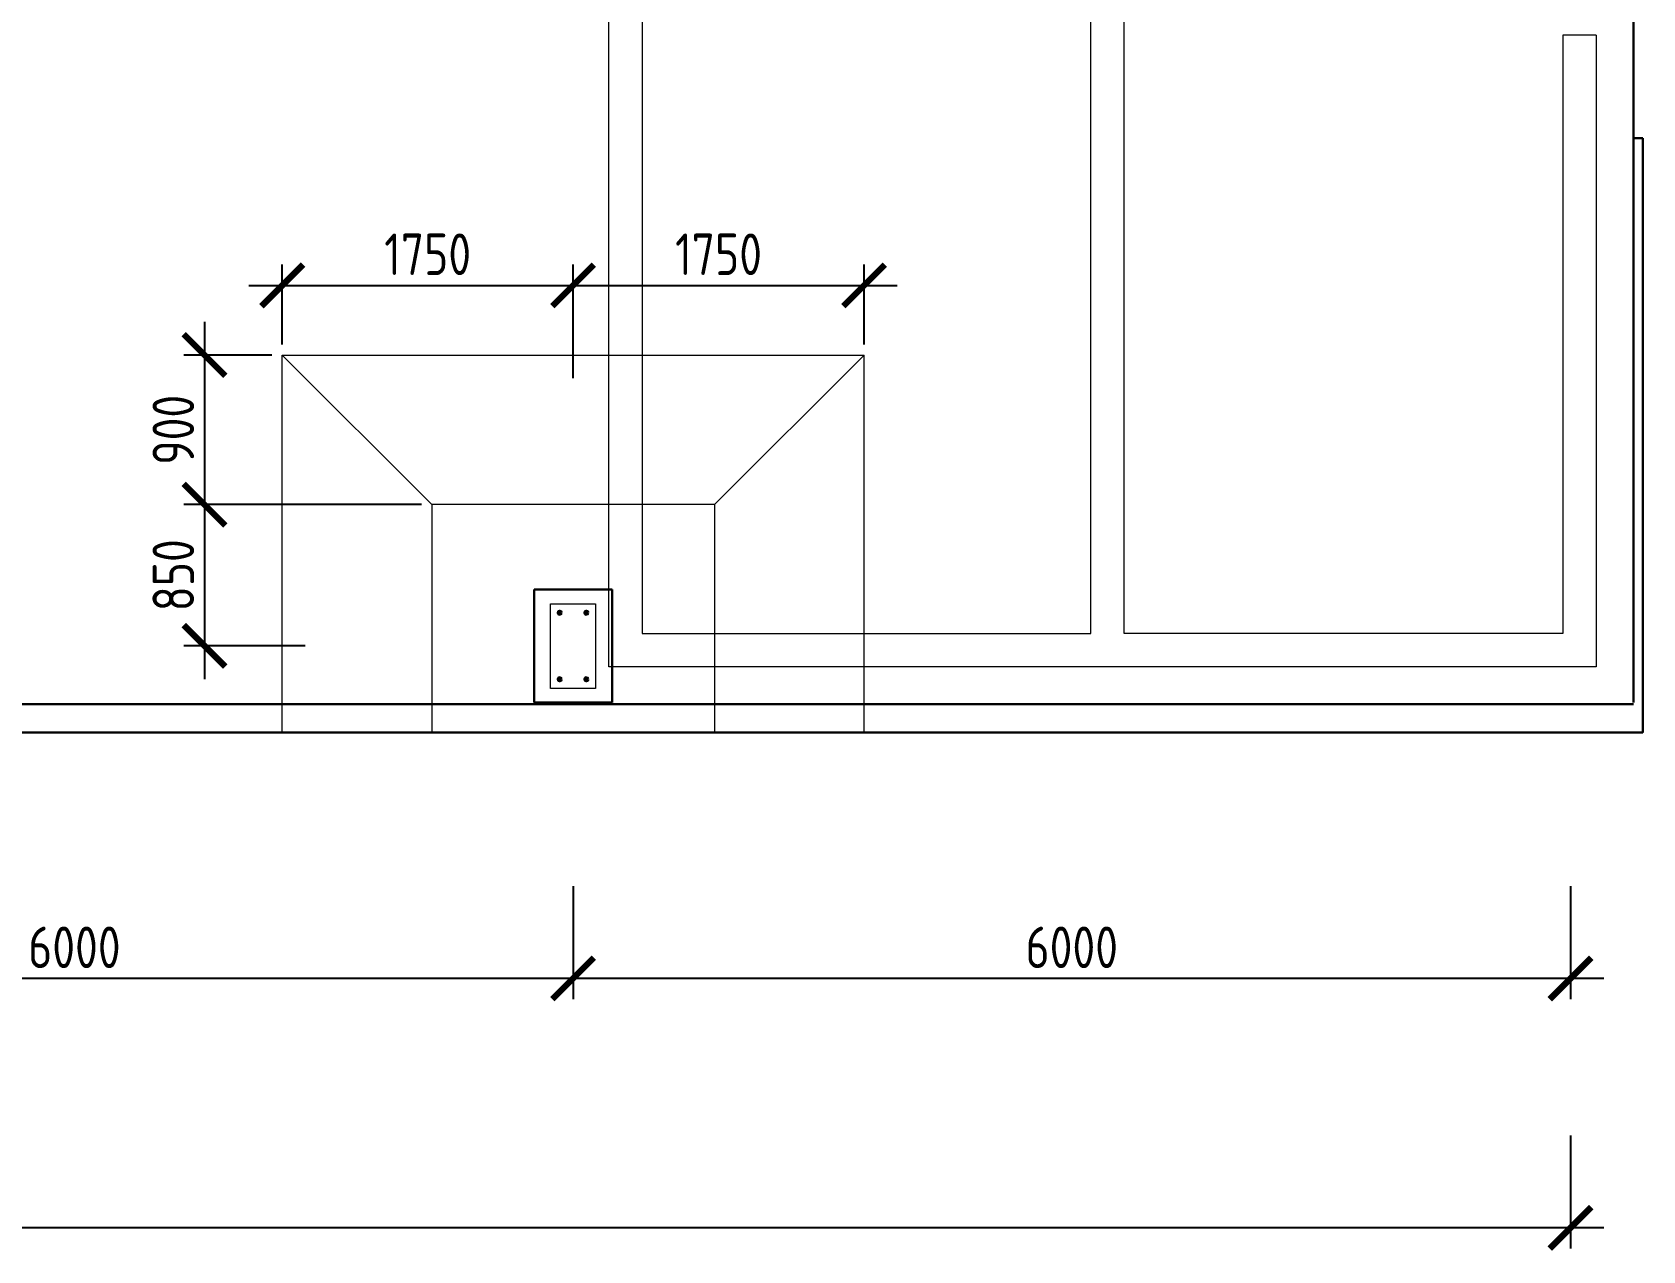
# Model space of a CAD drawing. Header units: millimetres. Extents: x 2559584 to 2748503, y -688364 to -611007.
# Drawn here: x 2599182 to 2608871, y -647266 to -639934 of the extents above; entities that cross this region are included whole.
import ezdxf

# ---------------------------------------------------------------- set-up
doc = ezdxf.new("R2010")
doc.units = ezdxf.units.MM
doc.header["$LTSCALE"] = 50
doc.linetypes.add('PS-HIDDEN1', pattern=[4, 3, -1])
doc.layers.get('Defpoints').update_dxf_attribs({"color": 4})
for name, color, linetype, lineweight in [('_PP__F_Plate', 90, 'Continuous', 40), ('_PP_DIM Linear', 140, 'Continuous', 9), ('Тонкие', 175, 'Continuous', 20)]:
    doc.layers.add(name, color=color, linetype=linetype, lineweight=lineweight)
doc.styles.add('_PP_Text Style', font='isocpeur.ttf', dxfattribs={"width": 0.8})
doc.dimstyles.new('_PP_DIM Style', dxfattribs={"dimtxt": 2.5, "dimasz": 2.5, "dimexe": 1.25, "dimexo": 0.625, "dimtad": 1, "dimdec": 0, "dimrnd": 0.001, "dimtxsty": '_PP_Text Style', "dimblk": 'ARCHTICK', "dimcen": 2.5, "dimdle": 2, "dimadec": 0, "dimazin": 2, "dimtfac": 0.75, "dimtdec": 0, "dimtmove": 0, "dimatfit": 3, "dimfxl": 1, "dimtolj": 1, "dimarcsym": 0})

# ---------------------------------------------------------------- blocks, each defined once
blk = doc.blocks.new('_ARCHTICK')
at = {"color": 0, "linetype": 'ByBlock', "const_width": 0.15}
blk.add_lwpolyline([(-0.5, -0.5), (0.5, 0.5)], dxfattribs=at)
blk = doc.blocks.new('*D483')
at = {"layer": '_PP_DIM Linear', "color": 0, "lineweight": -2, "ltscale": 100, "transparency": 16777216}
for p, q in [((2563435.8, -646572.7), (2563435.8, -647252.3)), ((2608435.8, -646572.7), (2608435.8, -647252.3)), ((2608635.8, -647127.3), (2563235.8, -647127.3))]:
    blk.add_line(p, q, dxfattribs=at)
at = {"layer": 'Defpoints', "color": 0, "ltscale": 100, "transparency": 16777216}
for p in [(2563435.8, -646510.2), (2608435.8, -646510.2), (2563435.8, -647127.3)]:
    blk.add_point(p, dxfattribs=at)
at = {"layer": '_PP_DIM Linear', "color": 0, "lineweight": -2, "ltscale": 100, "transparency": 16777216, "xscale": 250, "yscale": 250, "zscale": 250, "rotation": 180}
blk.add_blockref('_ARCHTICK', (2563435.8, -647127.3), dxfattribs=at)
at = {"layer": '_PP_DIM Linear', "color": 0, "lineweight": -2, "ltscale": 100, "transparency": 16777216, "xscale": 250, "yscale": 250, "zscale": 250}
blk.add_blockref('_ARCHTICK', (2608435.8, -647127.3), dxfattribs=at)
at = {"layer": '_PP_DIM Linear', "color": 0, "ltscale": 100, "transparency": 16777216, "insert": (2585935.8, -646939.8), "char_height": 250, "attachment_point": 5, "style": '_PP_Text Style', "bg_fill": 3, "box_fill_scale": 1.1, "bg_fill_color": 256, "bg_fill_true_color": 13158600, "bg_fill_transparency": 0}
blk.add_mtext('\\A1;45000', dxfattribs=at)
blk = doc.blocks.new('*D491')
at = {"layer": '_PP_DIM Linear', "color": 0, "lineweight": -2, "ltscale": 100, "transparency": 16777216}
for p, q in [((2596435.8, -645072.7), (2596435.8, -645752.3)), ((2602435.8, -645072.7), (2602435.8, -645752.3)), ((2602635.8, -645627.3), (2596235.8, -645627.3))]:
    blk.add_line(p, q, dxfattribs=at)
at = {"layer": 'Defpoints', "color": 0, "ltscale": 100, "transparency": 16777216}
for p in [(2596435.8, -645010.2), (2602435.8, -645010.2), (2596435.8, -645627.3)]:
    blk.add_point(p, dxfattribs=at)
at = {"layer": '_PP_DIM Linear', "color": 0, "lineweight": -2, "ltscale": 100, "transparency": 16777216, "xscale": 250, "yscale": 250, "zscale": 250, "rotation": 180}
blk.add_blockref('_ARCHTICK', (2596435.8, -645627.3), dxfattribs=at)
at = {"layer": '_PP_DIM Linear', "color": 0, "lineweight": -2, "ltscale": 100, "transparency": 16777216, "xscale": 250, "yscale": 250, "zscale": 250}
blk.add_blockref('_ARCHTICK', (2602435.8, -645627.3), dxfattribs=at)
at = {"layer": '_PP_DIM Linear', "color": 0, "ltscale": 100, "transparency": 16777216, "insert": (2599435.8, -645439.8), "char_height": 250, "attachment_point": 5, "style": '_PP_Text Style', "bg_fill": 3, "box_fill_scale": 1.1, "bg_fill_color": 256, "bg_fill_true_color": 13158600, "bg_fill_transparency": 0}
blk.add_mtext('\\A1;6000', dxfattribs=at)
blk = doc.blocks.new('*D492')
at = {"layer": '_PP_DIM Linear', "color": 0, "lineweight": -2, "ltscale": 100, "transparency": 16777216}
for p, q in [((2602435.8, -645072.7), (2602435.8, -645752.3)), ((2608435.8, -645072.7), (2608435.8, -645752.3)), ((2608635.8, -645627.3), (2602235.8, -645627.3))]:
    blk.add_line(p, q, dxfattribs=at)
at = {"layer": 'Defpoints', "color": 0, "ltscale": 100, "transparency": 16777216}
for p in [(2602435.8, -645010.2), (2608435.8, -645010.2), (2602435.8, -645627.3)]:
    blk.add_point(p, dxfattribs=at)
at = {"layer": '_PP_DIM Linear', "color": 0, "lineweight": -2, "ltscale": 100, "transparency": 16777216, "xscale": 250, "yscale": 250, "zscale": 250, "rotation": 180}
blk.add_blockref('_ARCHTICK', (2602435.8, -645627.3), dxfattribs=at)
at = {"layer": '_PP_DIM Linear', "color": 0, "lineweight": -2, "ltscale": 100, "transparency": 16777216, "xscale": 250, "yscale": 250, "zscale": 250}
blk.add_blockref('_ARCHTICK', (2608435.8, -645627.3), dxfattribs=at)
at = {"layer": '_PP_DIM Linear', "color": 0, "ltscale": 100, "transparency": 16777216, "insert": (2605435.8, -645439.8), "char_height": 250, "attachment_point": 5, "style": '_PP_Text Style', "bg_fill": 3, "box_fill_scale": 1.1, "bg_fill_color": 256, "bg_fill_true_color": 13158600, "bg_fill_transparency": 0}
blk.add_mtext('\\A1;6000', dxfattribs=at)
blk = doc.blocks.new('*D552')
at = {"layer": '_PP_DIM Linear', "color": 0, "lineweight": -2, "ltscale": 100, "transparency": 16777216}
for p, q in [((2600218.4, -641676.4), (2600218.4, -642976.3)), ((2600623.4, -641876.4), (2600093.4, -641876.4)), ((2601523.3, -642776.3), (2600093.4, -642776.3))]:
    blk.add_line(p, q, dxfattribs=at)
at = {"layer": 'Defpoints', "color": 0, "ltscale": 100, "transparency": 16777216}
for p in [(2600685.9, -641876.4), (2600218.4, -642776.3), (2601585.8, -642776.3)]:
    blk.add_point(p, dxfattribs=at)
at = {"layer": '_PP_DIM Linear', "color": 0, "lineweight": -2, "ltscale": 100, "transparency": 16777216, "xscale": 250, "yscale": 250, "zscale": 250}
for p, rotation in [((2600218.4, -641876.4), 90), ((2600218.4, -642776.3), 270)]:
    blk.add_blockref('_ARCHTICK', p, dxfattribs=dict(at, rotation=rotation))
at = {"layer": '_PP_DIM Linear', "color": 0, "ltscale": 100, "transparency": 16777216, "insert": (2600030.9, -642326.4), "char_height": 250, "attachment_point": 5, "rotation": 90, "style": '_PP_Text Style', "bg_fill": 3, "box_fill_scale": 1.1, "bg_fill_color": 256, "bg_fill_true_color": 13158600, "bg_fill_transparency": 0}
blk.add_mtext('\\A1;900', dxfattribs=at)
blk = doc.blocks.new('*D553')
at = {"layer": '_PP_DIM Linear', "color": 0, "lineweight": -2, "transparency": 16777216}
for p, q in [((2600218.4, -642576.3), (2600218.4, -643826.3)), ((2601523.3, -642776.3), (2600093.4, -642776.3)), ((2600823.3, -643626.3), (2600093.4, -643626.3))]:
    blk.add_line(p, q, dxfattribs=at)
at = {"layer": 'Defpoints', "color": 0, "transparency": 16777216}
for p in [(2601585.8, -642776.3), (2600218.4, -643626.3), (2600885.8, -643626.3)]:
    blk.add_point(p, dxfattribs=at)
at = {"layer": '_PP_DIM Linear', "color": 0, "lineweight": -2, "transparency": 16777216, "xscale": 250, "yscale": 250, "zscale": 250}
for p, rotation in [((2600218.4, -642776.3), 90), ((2600218.4, -643626.3), 270)]:
    blk.add_blockref('_ARCHTICK', p, dxfattribs=dict(at, rotation=rotation))
at = {"layer": '_PP_DIM Linear', "color": 0, "transparency": 16777216, "insert": (2600030.9, -643201.3), "char_height": 250, "attachment_point": 5, "rotation": 90, "style": '_PP_Text Style', "bg_fill": 3, "box_fill_scale": 1.1, "bg_fill_color": 256, "bg_fill_true_color": 13158600, "bg_fill_transparency": 0}
blk.add_mtext('\\A1;850', dxfattribs=at)
blk = doc.blocks.new('*D554')
at = {"layer": '_PP_DIM Linear', "color": 0, "lineweight": -2, "ltscale": 100, "transparency": 16777216}
for p, q in [((2600685.9, -641813.9), (2600685.9, -641332.6)), ((2602435.8, -642014.8), (2602435.8, -641332.6)), ((2600485.9, -641457.6), (2602635.8, -641457.6))]:
    blk.add_line(p, q, dxfattribs=at)
at = {"layer": 'Defpoints', "color": 0, "ltscale": 100, "transparency": 16777216}
for p in [(2602435.8, -641457.6), (2600685.9, -641876.4), (2602435.8, -642077.3)]:
    blk.add_point(p, dxfattribs=at)
at = {"layer": '_PP_DIM Linear', "color": 0, "lineweight": -2, "ltscale": 100, "transparency": 16777216, "xscale": 250, "yscale": 250, "zscale": 250, "rotation": 180}
blk.add_blockref('_ARCHTICK', (2600685.9, -641457.6), dxfattribs=at)
at = {"layer": '_PP_DIM Linear', "color": 0, "lineweight": -2, "ltscale": 100, "transparency": 16777216, "xscale": 250, "yscale": 250, "zscale": 250}
blk.add_blockref('_ARCHTICK', (2602435.8, -641457.6), dxfattribs=at)
at = {"layer": '_PP_DIM Linear', "color": 0, "ltscale": 100, "transparency": 16777216, "insert": (2601560.8, -641270.1), "char_height": 250, "attachment_point": 5, "style": '_PP_Text Style', "bg_fill": 3, "box_fill_scale": 1.1, "bg_fill_color": 256, "bg_fill_true_color": 13158600, "bg_fill_transparency": 0}
blk.add_mtext('\\A1;1750', dxfattribs=at)
blk = doc.blocks.new('ФП')
at = {"color": 3, "lineweight": -2}
for points in [[(45380, 3055), (45380, 5495)], [(45435, 3055), (45380, 3055)]]:
    blk.add_lwpolyline(points, dxfattribs=at)
at = {"ltscale": 120}
for centre in [(38920, 200), (39080, 200), (38920, -200), (39080, -200)]:
    blk.add_circle(centre, 10, dxfattribs=at)
at = {"layer": '_PP__F_Plate', "lineweight": -2, "ltscale": 150}
for p, q in [((45380, -340), (45380, 12350)), ((14725, -349), (45380, -349))]:
    blk.add_line(p, q, dxfattribs=at)
at = {"layer": '_PP__F_Plate', "linetype": 'PS-HIDDEN1', "lineweight": 15, "ltscale": 100}
for p, q in [((38150, 851), (37250.1, 1751)), ((37250.1, -519), (37250.1, 1751)), ((37250.1, 1751), (40750, 1751)), ((39850, 851), (40750, 1751)), ((40750, -519), (40750, 1751)), ((39850, 851), (38150, 851)), ((38150, 851), (38150, -519)), ((39850, 851), (39850, -519))]:
    blk.add_line(p, q, dxfattribs=at)
at = {"layer": '_PP__F_Plate', "lineweight": -2}
for p, q in [((38765, -339.5), (38765, 340.5)), ((39235, 340.5), (38765, 340.5)), ((39235, -339.5), (39235, 340.5)), ((39235, -339.5), (38765, -339.5))]:
    blk.add_line(p, q, dxfattribs=at)
at = {"layer": '_PP__F_Plate', "lineweight": -2, "ltscale": 150}
blk.add_lwpolyline([(45435, 3055), (45435, -520), (20565, -520)], dxfattribs=at)
at = {"layer": 'Тонкие', "ltscale": 120}
blk.add_lwpolyline([(38865, -255), (38865, 255), (39135, 255), (39135, -255)], close=True, dxfattribs=at)
blk = doc.blocks.new('*D479')
at = {"layer": '_PP_DIM Linear', "color": 0, "lineweight": -2, "ltscale": 100, "transparency": 16777216}
for p, q in [((2602435.8, -642014.8), (2602435.8, -641332.6)), ((2604185.8, -641813.9), (2604185.8, -641332.6)), ((2602235.8, -641457.6), (2604385.8, -641457.6))]:
    blk.add_line(p, q, dxfattribs=at)
at = {"layer": 'Defpoints', "color": 0, "ltscale": 100, "transparency": 16777216}
for p in [(2604185.8, -641457.6), (2604185.8, -641876.4), (2602435.8, -642077.3)]:
    blk.add_point(p, dxfattribs=at)
at = {"layer": '_PP_DIM Linear', "color": 0, "lineweight": -2, "ltscale": 100, "transparency": 16777216, "xscale": 250, "yscale": 250, "zscale": 250, "rotation": 180}
blk.add_blockref('_ARCHTICK', (2602435.8, -641457.6), dxfattribs=at)
at = {"layer": '_PP_DIM Linear', "color": 0, "lineweight": -2, "ltscale": 100, "transparency": 16777216, "xscale": 250, "yscale": 250, "zscale": 250}
blk.add_blockref('_ARCHTICK', (2604185.8, -641457.6), dxfattribs=at)
at = {"layer": '_PP_DIM Linear', "color": 0, "ltscale": 100, "transparency": 16777216, "insert": (2603310.8, -641270.1), "char_height": 250, "attachment_point": 5, "style": '_PP_Text Style', "bg_fill": 3, "box_fill_scale": 1.1, "bg_fill_color": 256, "bg_fill_true_color": 13158600, "bg_fill_transparency": 0}
blk.add_mtext('\\A1;1750', dxfattribs=at)

msp = doc.modelspace()

# ---------------------------------------------------------------- linework, layer by layer
at = {"layer": '_PP__F_Plate', "color": 253, "linetype": 'PS-HIDDEN1', "lineweight": 15, "ltscale": 200}
msp.add_line((2608590.8, -639952.3), (2608390.8, -639952.3), dxfattribs=at)
for points in [[(2605550.8, -637552.3), (2602850.8, -637552.3), (2602850.8, -643552.3), (2605550.8, -643552.3)], [(2605550.8, -643552.3), (2605550.8, -637552.3)], [(2608390.8, -639952.3), (2608390.8, -643552.3), (2605750.8, -643552.3), (2605750.8, -637552.3), (2606385.8, -637552.3)], [(2608590.8, -639952.3), (2608590.8, -643752.3), (2605550.8, -643752.3)]]:
    msp.add_lwpolyline(points, dxfattribs=at)

# ---------------------------------------------------------------- dimensions: what is measured, and where the dimension line sits
at = {"layer": '_PP_DIM Linear', "ltscale": 100}
dim = msp.add_linear_dim(base=(2600218.4, -642776.3), p1=(2600685.9, -641876.4), p2=(2601585.8, -642776.3), angle=90, dimstyle='_PP_DIM Style', override={"dimscale": 100, "dimtfill": 1}, dxfattribs=at)
dim.commit()
dim.dimension.update_dxf_attribs({"geometry": '*D552', "text_midpoint": (2600030.9, -642326.4)})
for base, p1, p2, picture, middle in [((2596435.8, -645627.3), (2602435.8, -645010.2), (2596435.8, -645010.2), '*D491', (2599435.8, -645439.8)), ((2563435.8, -647127.3), (2608435.8, -646510.2), (2563435.8, -646510.2), '*D483', (2585935.8, -646939.8))]:
    dim = msp.add_linear_dim(base=base, p1=p1, p2=p2, dimstyle='_PP_DIM Style', override={"dimscale": 100, "dimtfill": 1}, dxfattribs=at)
    dim.commit()
    dim.dimension.update_dxf_attribs({"geometry": picture, "text_midpoint": middle})

# ---------------------------------------------------------------- next in the draw order: dimensions: what is measured, and where the dimension line sits
for base, p1, p2, picture, middle in [((2602435.8, -641457.6), (2600685.9, -641876.4), (2602435.8, -642077.3), '*D554', (2601560.8, -641270.1)), ((2602435.8, -645627.3), (2608435.8, -645010.2), (2602435.8, -645010.2), '*D492', (2605435.8, -645439.8))]:
    dim = msp.add_linear_dim(base=base, p1=p1, p2=p2, dimstyle='_PP_DIM Style', override={"dimscale": 100, "dimtfill": 1}, dxfattribs=at)
    dim.commit()
    dim.dimension.update_dxf_attribs({"geometry": picture, "text_midpoint": middle})
at = {"layer": '_PP_DIM Linear'}
dim = msp.add_linear_dim(base=(2600218.4, -643626.3), p1=(2601585.8, -642776.3), p2=(2600885.8, -643626.3), angle=90, dimstyle='_PP_DIM Style', override={"dimscale": 100, "dimtmove": 1, "dimtfill": 1}, dxfattribs=at)
dim.commit()
dim.dimension.update_dxf_attribs({"geometry": '*D553', "text_midpoint": (2600030.9, -643201.3)})

# ---------------------------------------------------------------- next in the draw order: linework, layer by layer
at = {"layer": '_PP__F_Plate', "color": 253, "linetype": 'PS-HIDDEN1', "lineweight": 15, "ltscale": 200}
msp.add_lwpolyline([(2605550.8, -643752.3), (2602650.8, -643752.3), (2602650.8, -637352.3), (2605550.8, -637352.3)], dxfattribs=at)

# ---------------------------------------------------------------- next in the draw order: block references
at = {"layer": '_PP__F_Plate', "color": 3, "lineweight": 30}
msp.add_blockref('ФП', (2563435.8, -643627.3), dxfattribs=at)

# ---------------------------------------------------------------- next in the draw order: dimensions: what is measured, and where the dimension line sits
at = {"layer": '_PP_DIM Linear', "ltscale": 100}
dim = msp.add_linear_dim(base=(2604185.8, -641457.6), p1=(2602435.8, -642077.3), p2=(2604185.8, -641876.4), dimstyle='_PP_DIM Style', override={"dimscale": 100, "dimtfill": 1}, dxfattribs=at)
dim.commit()
dim.dimension.update_dxf_attribs({"geometry": '*D479', "text_midpoint": (2603310.8, -641270.1)})

doc.saveas('drawing.dxf')
